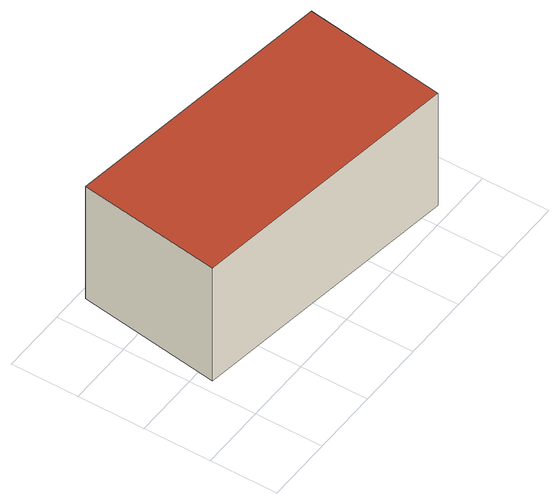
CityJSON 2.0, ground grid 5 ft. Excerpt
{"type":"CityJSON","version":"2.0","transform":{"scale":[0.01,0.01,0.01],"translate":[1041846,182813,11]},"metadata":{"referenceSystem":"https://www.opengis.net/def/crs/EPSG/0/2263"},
"CityObjects":{
"building1":{"type":"Building","attributes":{"name":"Bldg_4511001429","BIN":"4586215"},"geometry":[{"type":"MultiSurface","lod":"2","boundaries":[[[0,1,2,3]],[[4,5,6,7]],[[0,3,7,6]],[[1,0,6,5]],[[2,1,5,4]],[[3,2,4,7]]],"semantics":{"surfaces":[{"type":"RoofSurface","BIN":"4586215"},{"type":"GroundSurface"},{"type":"WallSurface"}],"values":[0,1,2,2,2,2]}}]}
},
"vertices":[
[238,1446,1032],[89,389,1032],[2151,97,1032],[2301,1155,1032],[2151,97,42],[89,389,42],[238,1446,42],[2301,1155,42]
]}
